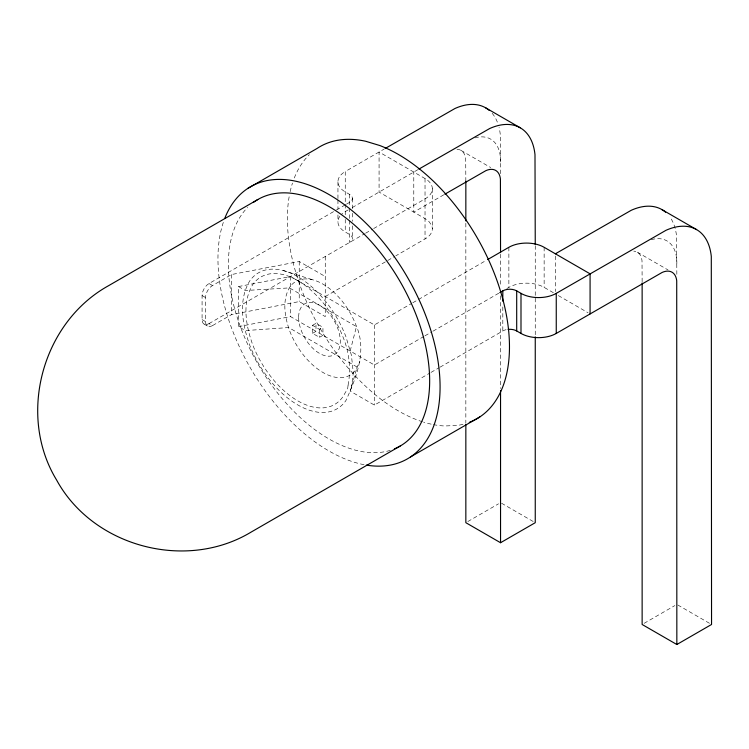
<?xml version="1.0" encoding="UTF-8"?>
<svg xmlns="http://www.w3.org/2000/svg" width="749" height="749" viewBox="0 0 749 749"><rect width="100%" height="100%" fill="white"/><g stroke="black" fill="none" stroke-linecap="round" stroke-linejoin="round"><path stroke-width="0.56" stroke-dasharray="3.75 2.81" d="M351.412 388.366L353.303 372.871L351.412 355.185L345.869 336.516A78.523 45.343 60 0 0 249.689 280.987C237.957 300.592 242.479 324.738 249.689 345.102A78.523 45.343 60 0 0 345.869 400.631C356.449 377.374 367.3 350.41 356.075 325.328A54.106 31.243 60 0 0 289.807 287.064C281.718 300.574 284.835 317.211 289.807 331.245A54.106 31.243 60 0 0 356.075 369.51L359.894 361.055M350.176 351.028L356.449 326.592L289.423 287.897L245.372 290.518L238.5 286.549L238.5 326.62L245.372 330.59L288.702 327.556L357.17 367.085L350.176 391.1L374.406 405.087L430.01 372.983M345.252 214.794L345.252 171.54L384.134 149.088M325.263 256.495L325.263 316.602L299.235 301.575L231.563 314.599L212.491 325.618L209.018 323.615A9.812 5.664 -60 0 1 202.08 319.598L202.08 295.555A9.812 5.664 -60 0 1 209.018 283.534L335.402 210.572M336.413 209.982L345.514 204.73M346.525 204.149L349.558 202.399A9.812 5.664 0 0 0 349.558 194.384L345.252 191.894A24.932 14.39 0 0 1 345.252 171.54M212.491 325.618A9.812 5.664 -60 0 1 205.544 321.602L205.544 297.559A9.812 5.664 -60 0 1 212.491 285.538L231.563 274.527L299.235 261.504L325.263 276.531M348.238 209.889L345.252 211.611A24.932 14.39 0 0 0 341.291 214.598M352.217 207.595L417.83 169.714M209.018 323.615L364.566 233.8M365.568 233.22L372.627 229.147M373.639 228.567L425.029 198.897A24.932 14.39 0 0 0 425.029 178.543L379.078 152.01L379.078 192.081L425.029 218.614L428.99 221.592L431.49 225.093A24.904 14.371 0 0 1 425.02 238.968L395.8 255.84M443.801 194.787L413.785 212.117L413.785 172.045M325.263 296.567L386.737 261.083M387.739 260.493L394.798 256.42M312.53 325.319L315.994 323.315L322.941 327.322L322.941 335.337L319.467 337.34L312.53 333.333L312.53 325.319L319.467 329.326L322.941 327.322M312.53 333.333L315.994 331.33L315.994 323.315M238.5 286.549L290.556 276.531L374.406 324.944L411.81 303.345M412.821 302.755L486.635 260.146M423.953 336.413L374.406 365.016L290.556 316.602L238.5 326.62M424.955 335.824L432.033 331.741M433.044 331.161L498.768 293.215M506.848 288.543L508.871 287.382A24.932 14.39 0 0 1 544.139 287.382L553.502 292.784M431.021 372.393L439.111 367.731M440.122 367.141L502.813 330.955A9.812 5.664 0 0 1 507.213 329.485M467.825 521.547L498.562 503.805M644.121 623.337L674.858 605.585M283.403 270.576L313.035 279.892M460.991 150.39L490.735 167.57M637.287 252.179L668.033 269.93M558.351 295.583L588.096 312.764M339.849 216.283A24.932 14.39 0 0 0 345.252 231.975L349.558 234.456A9.812 5.664 0 0 1 349.558 242.47L349.558 220.712M209.018 283.534L212.491 285.538M202.08 295.555L205.544 297.559M202.08 319.598L205.544 321.602M204.112 324.092L207.576 326.096M501.54 503.225L533.269 521.547M677.836 605.014L709.565 623.337M676.843 274.321L676.59 236.459A72.475 41.841 -60 0 0 670.243 217.444M642.136 281.783L642.015 260.811A23.275 13.435 -60 0 0 633.757 251.121M555.384 256.083L555.384 291.576M544.139 247.301L544.139 287.382M535.254 245.747L535.254 335.721M508.871 247.301L508.871 287.382M502.813 306.912L502.813 330.955M500.547 173.702L500.285 134.67A72.475 41.841 -60 0 0 499.068 127.508M500.547 254.239L500.547 285.753M500.547 295.818L500.547 388.469M465.841 181.164L465.709 159.031A23.275 13.435 -60 0 0 455.458 149.379M465.841 223.268L465.841 423.279M432.332 188.72L432.332 228.791M425.029 178.543L425.029 238.968M374.406 324.944L374.406 405.087M352.433 198.391L352.433 208.69M352.433 213.278L352.433 221.292M352.433 225.87L352.433 238.463M349.558 194.384L349.558 206.977M349.558 208.119L349.558 219.569M345.252 219.373L345.252 231.975M337.949 181.717L337.949 198.897M337.949 200.039L337.949 209.196M337.949 214.926L337.949 221.788M319.467 329.326L319.467 337.34M299.235 261.504L299.235 301.575M290.556 276.531L290.556 316.602M231.563 274.527L231.563 314.599M651.209 239.699A47.87 27.638 -60 0 1 676.843 263.817M390.276 450.346A142.329 82.175 60 0 1 258.779 365.475A142.329 82.175 60 0 1 247.591 207.454M463.013 424.308A157.056 90.676 60 0 1 457.527 425.395L444.747 425.994A157.056 90.676 60 0 1 433.474 424.627M431.171 424.149A157.056 90.676 60 0 1 423.616 422.146M422.53 421.799A157.056 90.676 60 0 1 289.498 194.815M290.144 191.678A157.056 90.676 60 0 1 292.484 183.056M294.291 178A157.056 90.676 60 0 1 309.393 154.65M364.07 464.698A157.056 90.676 60 0 1 250.728 368.545A157.056 90.676 60 0 1 223.417 222.097M492.14 113.286A72.475 41.841 -60 0 1 498.113 124.212M474.913 137.91A47.87 27.638 -60 0 1 500.547 162.027M348.06 385.314L347.676 388.572L342.864 396.811A73.617 42.506 60 0 1 252.694 344.755C245.934 325.665 241.693 303.027 252.694 284.648A73.617 42.506 60 0 1 342.864 336.704C349.343 351.918 351.131 369.079 348.06 385.314M298.645 317.304A29.445 17.002 60 0 0 329.878 356.159A29.445 17.002 60 0 0 329.878 314.514A29.445 17.002 60 0 0 298.645 317.304"/><path stroke-width="1.12" d="M247.591 188.561L316.996 148.489A157.056 90.676 60 0 1 365.671 141.261L379.799 145.531A157.056 90.676 60 0 1 499.349 287.485A157.056 90.676 60 0 1 469.286 422.352M257.843 199.515L108.614 285.669C42.113 322.435 17.002 415.086 56.615 480.043C93.063 546.826 185.855 571.412 250.943 532.193L400.181 446.039M385.145 148.508L454.961 108.502A72.475 41.841 -60 0 1 489.284 110.421M418.841 169.124L489.668 128.538A72.475 41.841 -60 0 1 534.992 154.706L535.254 244.577M444.803 194.216L485.858 170.66A23.275 13.435 -60 0 1 500.416 179.067L500.547 252.666M487.646 259.566L508.871 247.301A24.932 14.39 0 0 1 544.139 247.301L590.081 273.834L590.081 313.906M555.384 253.799L631.257 210.282A72.475 41.841 -60 0 1 665.589 212.201M499.78 292.625L502.813 290.874A9.812 5.664 0 0 1 516.698 290.874L520.995 293.365A24.932 14.39 0 0 0 556.254 293.365L665.964 230.317A72.475 41.841 -60 0 1 711.297 256.495L711.55 624.479L676.843 644.514L642.136 624.479L642.136 282.953M508.047 329.382A9.812 5.664 0 0 1 516.698 330.955L520.995 333.436A24.932 14.39 0 0 0 556.254 333.436L662.153 272.439A23.275 13.435 -60 0 1 676.721 280.847L676.843 644.514M410.433 456.993L479.847 416.921M465.841 424.449L465.841 522.69L500.547 542.725L535.254 522.69L535.254 336.891M485.586 107.79L520.293 127.826M661.891 209.58L696.589 229.615M556.254 293.365L556.254 333.436M520.995 293.365L520.995 333.436M516.698 290.874L516.698 330.955M502.813 290.874L502.813 301.182M500.547 390.678L500.547 542.725M465.841 181.164L465.841 220.936M253.34 202.464A142.329 82.175 60 0 1 400.64 282.495A142.329 82.175 60 0 1 394.377 448.885M224.887 218.071A157.056 90.676 60 0 1 408.018 278.263A157.056 90.676 60 0 1 366.364 465.11"/></g></svg>
